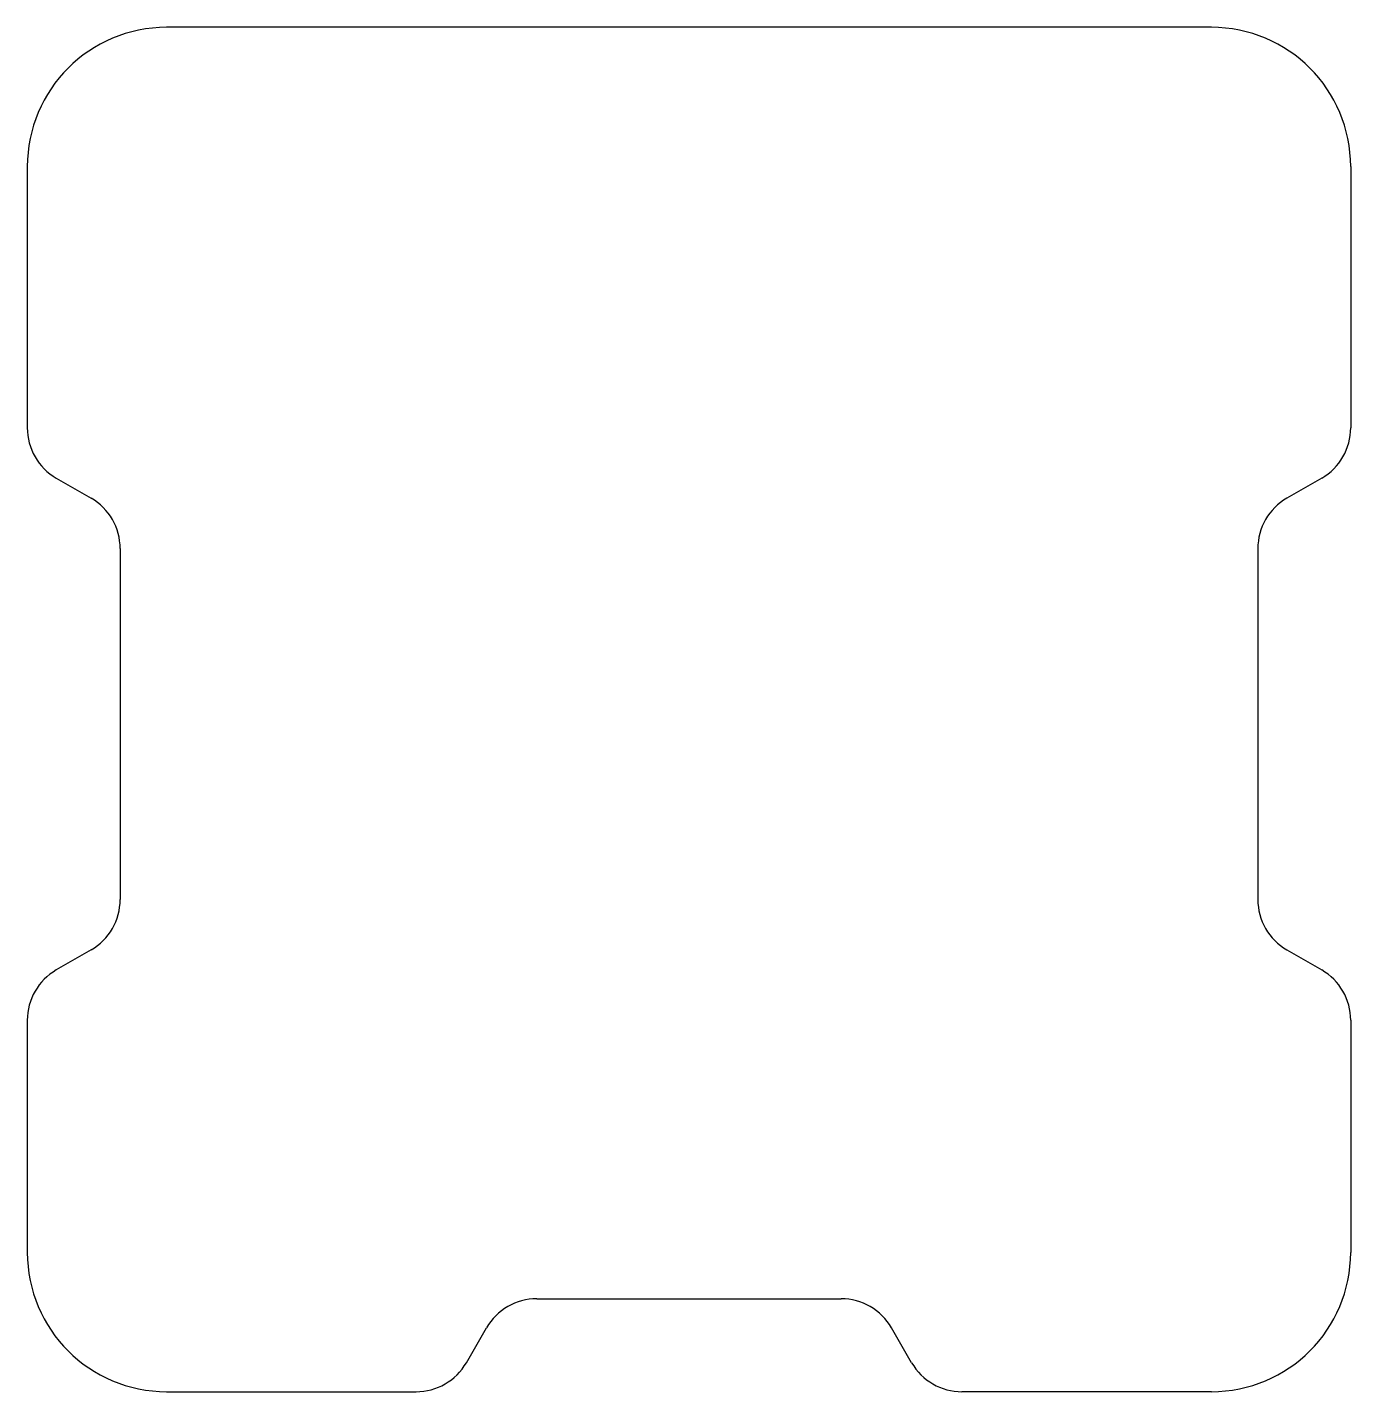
# Model space of a CAD drawing. Header units: millimetres. Extents: x -57 to 57, y -45 to 72.
import ezdxf

# ---------------------------------------------------------------- set-up
doc = ezdxf.new("R2010")
doc.units = ezdxf.units.MM

msp = doc.modelspace()

# ---------------------------------------------------------------- linework, layer by layer
at = {"color": 7, "linetype": 'Continuous', "lineweight": 25}
for p, q in [((45, 72.5), (-45, 72.5)), ((-57, 60.5), (-57, 38.01)), ((57, 60.5), (57, 38.01)), ((-54.5, 33.68), (-51.5, 31.94)), ((54.5, 33.68), (51.5, 31.94)), ((-49, 27.61), (-49, -2.61)), ((49, 27.61), (49, -2.61)), ((-51.5, -6.94), (-54.5, -8.68)), ((51.5, -6.94), (54.5, -8.68)), ((-57, -13.01), (-57, -33)), ((57, -13.01), (57, -33)), ((-13.11, -37), (13.11, -37)), ((-19.18, -42.5), (-17.44, -39.5)), ((19.18, -42.5), (17.44, -39.5)), ((-45, -45), (-23.51, -45)), ((45, -45), (23.51, -45))]:
    msp.add_line(p, q, dxfattribs=at)
for centre, radius, start, end in [((-45, 60.5), 12, 90, 180), ((45, 60.5), 12, 0, 90), ((-52, 38.01), 5, 180, 240), ((52, 38.01), 5, 300, 0), ((-54, 27.61), 5, 0, 60), ((54, 27.61), 5, 120, 180), ((-54, -2.61), 5, 300, 0), ((54, -2.61), 5, 180, 240), ((-52, -13.01), 5, 120, 180), ((52, -13.01), 5, 0, 60), ((-45, -33), 12, 180, 270), ((45, -33), 12, 270, 0), ((-13.11, -42), 5, 90, 150), ((13.11, -42), 5, 30, 90), ((-23.51, -40), 5, 270, 330), ((23.51, -40), 5, 210, 270)]:
    msp.add_arc(centre, radius, start, end, dxfattribs=at)

doc.saveas('drawing.dxf')
